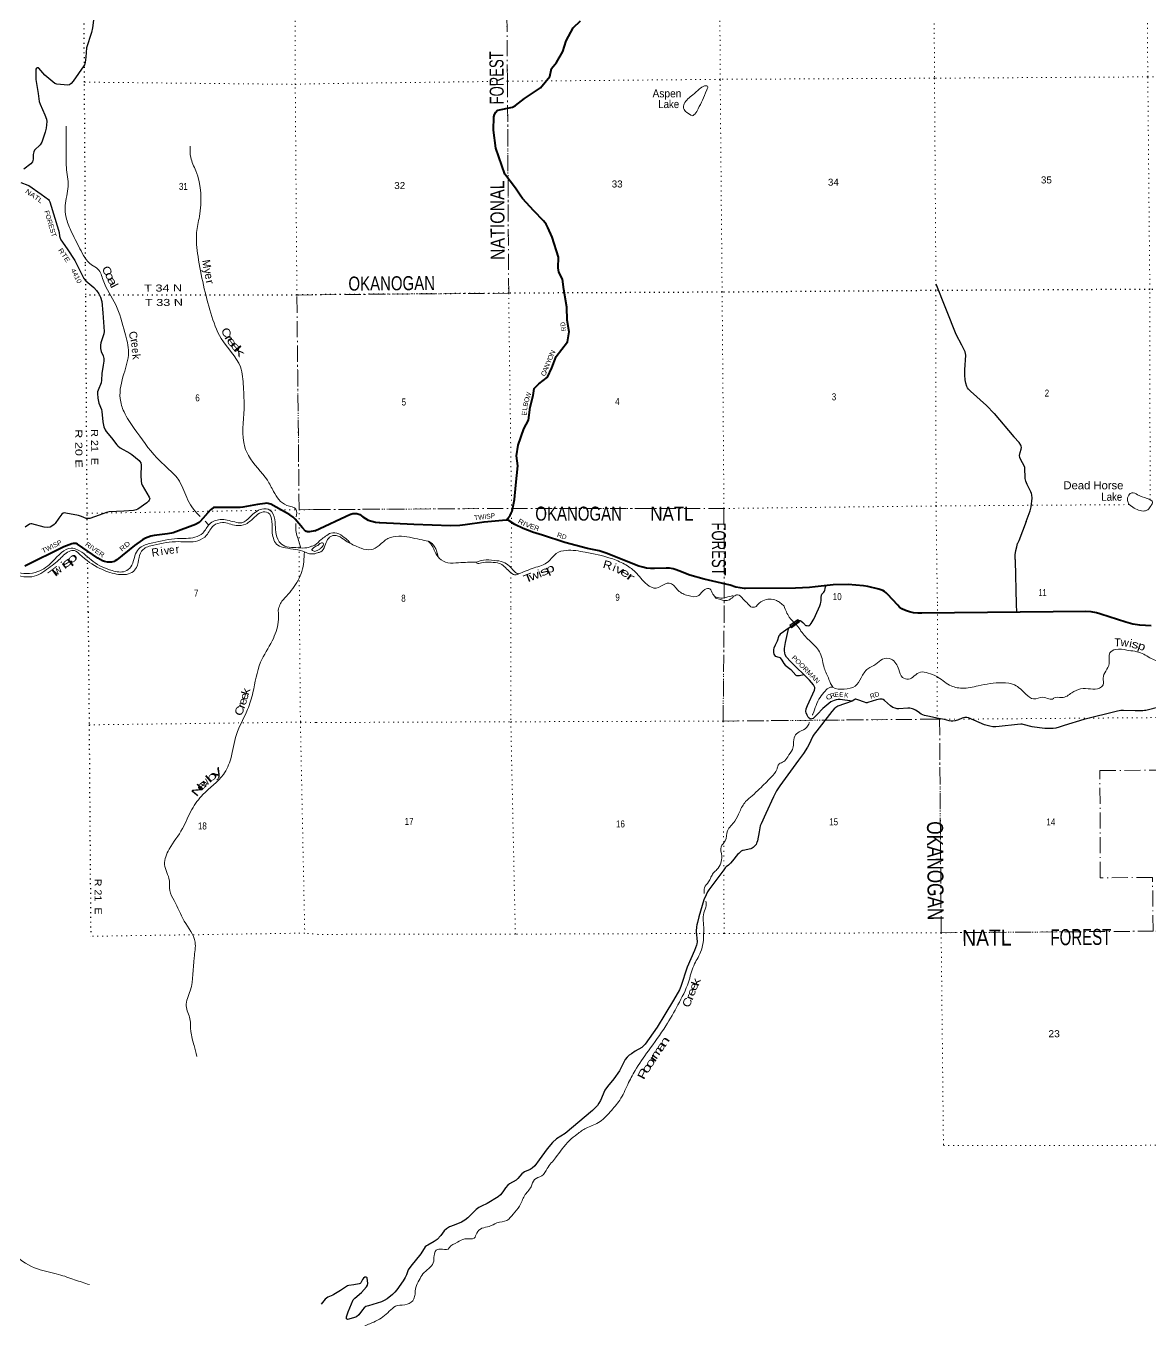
# Model space of a CAD drawing. Header units: feet. Extents: x 0 to 246606, y 183576 to 368785.
# Drawn here: x 176587 to 204671, y 304461 to 336807 of the extents above; entities that cross this region are included whole.
import ezdxf
from ezdxf.enums import TextEntityAlignment as Align

# ---------------------------------------------------------------- set-up
doc = ezdxf.new("R2010")
doc.units = ezdxf.units.FT
doc.header["$LTSCALE"] = 80
doc.linetypes.add('DOT_DASHED', pattern=[7.7, 5, -1.2, 0.3, -1.2])
doc.linetypes.add('DOTTED', pattern=[1.5, 0.3, -1.2])
for name, color, linetype, lineweight in [('26', 7, 'Continuous', 40), ('29', 7, 'Continuous', 25), ('30', 7, 'Continuous', 25), ('31', 7, 'Continuous', 13), ('39', 7, 'Continuous', 13), ('41', 7, 'Continuous', 13), ('44', 7, 'DOT_DASHED', 13), ('6', 7, 'DOTTED', 25), ('7', 7, 'DOTTED', 13)]:
    doc.layers.add(name, color=color, linetype=linetype, lineweight=lineweight)
doc.layers.add('27', color=7, linetype='Continuous')

msp = doc.modelspace()

# ---------------------------------------------------------------- linework, layer by layer
at = {"layer": '26'}
for points in [[(188609.33, 324465.79), (188628.44, 324494.71), (188684.72, 324579.89), (188732.19, 324680.07), (188795.14, 324969.3), (188825.11, 325327.42), (188877.83, 325809.09), (188846.46, 326061.36), (188881.58, 326328.58), (189022.14, 326732.5), (189140.69, 326952.24), (189185.18, 327280.21), (189262.51, 327566.13), (189284.58, 327744.27), (189400.33, 327862.91), (189620.56, 328029.31), (189722.78, 328262.99), (189836.5, 328547.34), (190119.02, 328908.53), (190158.41, 329157.62), (190112.38, 329452.14), (190098.25, 329781.42), (190022.24, 330215.04), (189990.77, 330475.39), (189903.74, 330652.18), (189884.56, 330760.39), (189893.09, 331027.99), (189737.52, 331523.29), (189624.06, 331770.68), (189584.53, 331849.78), (189518.33, 331932.93), (189276.8, 332186.67), (188990.2, 332490.39), (188934.18, 332572.45), (188821.28, 332755.12), (188554.36, 333101.52), (188326.23, 333747.53), (188268.14, 334201.58), (188278.26, 334531.15), (188291, 334589.43), (188326.93, 334654.15), (188355.68, 334690.1), (188377.18, 334704.15), (188744.06, 334775.33), (188819.19, 334819.53), (189044.49, 334993.24), (189439.29, 335260.81), (189674.33, 335538.56), (189718.28, 335745.26), (189837.77, 335888.2), (189996.04, 336165.01), (190081.62, 336436.89), (190257.48, 336762.42), (190445.32, 336934.49)], [(183802.27, 324187.77), (183671.91, 324165), (183622.05, 324162.79), (183602.69, 324167.52), (183590.61, 324169.25), (183574.21, 324179.53), (183494.53, 324265.32), (183316.55, 324475.01), (183260.82, 324525.16), (183184.16, 324584.36), (182705.05, 324850.8), (182667.73, 324863.79), (182636.65, 324870.71), (182596.94, 324875.89), (182553.55, 324873.11), (182368.42, 324842.51), (182005.58, 324775.69), (181939.82, 324770.48), (181327.01, 324773.96), (181298.6, 324772.47), (181276.94, 324767.05), (181261.4, 324758.41), (181202.59, 324708.68), (180937.98, 324416.68), (180918.66, 324399.06), (180896.22, 324385.23), (180821.88, 324346.58), (180269.94, 324137.75), (180223.69, 324126.09), (180125.1, 324109.68), (179788.89, 324067.07), (179709.15, 324051.8), (179638.36, 324031.07), (179572.75, 324003.43), (179503.82, 323964.56), (179303.89, 323824.77), (178857.06, 323459.21), (178818.67, 323435.12), (178789.72, 323422.92), (178760.37, 323412.56), (178724.11, 323405.65), (178686, 323401.14), (178658.5, 323400.46), (178627.42, 323402.19), (178550.68, 323419.62), (178499.65, 323438.47), (178386.38, 323500.3), (177877.99, 323853.17), (177840.94, 323868.68), (177804.68, 323873.86), (177766.69, 323873.86), (177730.64, 323865.44), (177538.02, 323788.31), (176557.19, 323305.45)], [(183802.27, 324187.77), (184699.96, 324601.31), (184702, 324602.25), (184725.99, 324611.65), (184750.83, 324618.49), (184776.26, 324622.7), (184801.98, 324624.23), (184827.72, 324623.06), (184853.2, 324619.21), (184878.14, 324612.71), (184902.26, 324603.65), (184925.3, 324592.11), (185003.66, 324538.99), (185137.74, 324453.46), (185227.74, 324424.79), (185320.24, 324405.69), (185414.24, 324396.37), (185427.49, 324395.85), (186280.94, 324352.47), (187197.96, 324322.76), (187429.81, 324331.99), (187558.29, 324347.66), (188038.44, 324412.04), (188586.92, 324463.68), (188609.33, 324465.79)], [(198370.08, 322329.61), (198114.24, 322607.56), (198076.04, 322641.2), (198034.54, 322670.67), (197990.18, 322695.64), (197943.46, 322715.83), (197894.88, 322731.03), (197617.48, 322796.32), (197508.75, 322812.57), (197130.05, 322843.27), (196750.22, 322834.22), (196307.62, 322784.27), (196158.69, 322766.92), (195811.96, 322752.69), (194563.41, 322747.64), (194530.17, 322748.81), (194426.23, 322759.68), (194324.01, 322781.36), (194179.91, 322831.99), (193526.99, 322982.29), (193174.34, 323081.15), (192898.91, 323187.3), (192835.44, 323212.01), (192752.45, 323235.66), (192667.44, 323250.51), (192581.34, 323256.39), (192289.98, 323247.63), (192285.69, 323247.38), (192188.02, 323247.13), (192090.86, 323257.08), (191995.27, 323277.14), (191902.3, 323307.08), (191080.07, 323626), (191028.96, 323647.09), (190907.33, 323686.89), (190782.21, 323713.77), (190612.49, 323744.44), (190048.91, 323895.21), (189493, 324080.43), (189240.83, 324154.03), (189223.1, 324159.67), (189008.91, 324241.46), (188804.43, 324345.18), (188636.92, 324453.54), (188609.33, 324465.79)], [(204698.23, 321813.85), (204556.17, 321820.52), (204417.62, 321829.21), (204239.26, 321857.13), (204064.8, 321903.54), (203441.39, 322105.68), (203415.09, 322114.12), (203332.42, 322135.86), (203199.4, 322158.91), (203064.7, 322167.94), (198972.41, 322130.58), (198868, 322130.03), (198764.11, 322140.4), (198661.87, 322161.57), (198562.4, 322193.32), (198466.8, 322235.28), (198412.34, 322281.07), (198370.08, 322329.61)]]:
    msp.add_lwpolyline(points, dxfattribs=at)
at = {"layer": '29'}
for p, q in [((200773.4, 327117.54), (201270.72, 326536.28)), ((201324.53, 322356.11), (201330.54, 322153.38))]:
    msp.add_line(p, q, dxfattribs=at)
for points in [[(178288.34, 337084.79), (178253.32, 336757.32), (178229.5, 336644.95), (178098.11, 336254.86), (178087.82, 336023.01), (178065.42, 335891.97), (178052.61, 335836.42), (178037.32, 335806.94), (177763.98, 335428)], [(177763.98, 335428), (177719.51, 335366.36), (177676.81, 335332.17), (177633.98, 335321.76), (177360.79, 335349.27), (177310.86, 335365.28), (177058.65, 335576.68), (176911, 335748.69), (176899.58, 335759.5), (176869.69, 335759.5), (176848.33, 335746.68), (176832.98, 335725.84), (176838.93, 335467.94), (176889.69, 335117.74), (176920.93, 334919.8), (176943.84, 334848.17), (177058.08, 334587.19), (177104.56, 334479.65), (177107.5, 334414.32), (177096.02, 334253.17), (177065.38, 334149.95), (176984.99, 333902.76), (176941.46, 333832.47), (176804.12, 333700.28), (176784.28, 333661.32), (176770.86, 333591.16), (176767.7, 333478.28), (176754.39, 333409.19), (176706.46, 333356.83), (176535.05, 333222.32)], [(176463.99, 332894.26), (176634.27, 332826.19), (176662.56, 332814.14), (176966.74, 332605.42), (177151.53, 332469.07), (177170.75, 332444.5), (177188.74, 332411.89), (177401.36, 331700.97), (177415.09, 331640.02), (177429.12, 331551.4), (177442.2, 331501.21), (177463.29, 331459.53), (177618.65, 331232.71), (177813.32, 330940.2)], [(177813.32, 330940.2), (178037.67, 330496.98), (178083.78, 330434.73), (178285.55, 330265.21), (178347.28, 330197.85), (178404.93, 330114.52), (178447.63, 330024.78), (178482.62, 329920.31), (178510.82, 329636.41), (178539.45, 329169.06), (178534.84, 329108.63), (178456.18, 328887.03), (178450.73, 328829.79), (178454.04, 328741.73), (178467.95, 328672.76), (178513.83, 328562.26), (178531.45, 328493.96), (178530.91, 328429.78), (178514.64, 328330.57), (178486.14, 328120.74), (178477.52, 327953.31), (178465.88, 327882.76), (178392.11, 327701.19), (178379.3, 327659.53), (178377.65, 327617.99), (178383.57, 327504.62), (178409.53, 327378.46), (178472.89, 327217.8), (178483.93, 327169.17), (178507.3, 326907.75), (178522.36, 326829.45), (178537.31, 326782.44), (178565.07, 326709.79), (178591.32, 326666.66), (178722.83, 326508.61), (178859.74, 326335.89), (178887.5, 326310.25), (178945.21, 326264.71), (179182.82, 326127.74), (179231.27, 326094.45), (179412.76, 325944.89), (179436.25, 325921.38), (179457.32, 325884.29), (179468.28, 325829.51), (179457.67, 325571.93), (179464.01, 325426.76), (179474.69, 325366.93), (179491.59, 325326.37), (179670.24, 325031.7), (179679.67, 324989.82), (179677.54, 324970.59), (179669, 324951.36), (179649.78, 324927.86), (179607.17, 324888.06), (179380.74, 324731.29), (179340.17, 324712.06), (179308.14, 324700.31), (179277.82, 324693.72), (179033.33, 324679.49), (178667.57, 324665.06), (178600.49, 324649.49), (178418.57, 324579.38), (178182.87, 324496.26), (178131.63, 324491.99), (178096.39, 324497.96), (177975.75, 324545.41), (177903.39, 324568.81), (177585.01, 324631.94), (177554.04, 324634.27), (177518.81, 324629.81), (177486.78, 324604.17), (177406.69, 324499.97), (177318.1, 324371.27), (177294.61, 324345.63), (177237.75, 324303.01), (177189.99, 324279.4), (177136.6, 324270.85), (177039.46, 324277.09), (176737.32, 324359.52), (176707.42, 324361.66), (176678.01, 324352.51), (176566.26, 324283.01)], [(200773.4, 327117.54), (200579.7, 327321.06), (200180.08, 327677.43), (200132.31, 327727.42), (200110.59, 327760.02), (200091.04, 327796.96), (200067.14, 327877.34), (200053.03, 327964.28), (200046.52, 328079.45), (200041.08, 328207.64), (200067.14, 328581.39), (200061.72, 328616.18), (200047.6, 328663.97), (199971.58, 328824.76), (199823.89, 329094.21), (199328.71, 330354.54)], [(201578.77, 324418.01), (201677.6, 324683.06), (201700.41, 324789.54), (201721.04, 325000.32), (201716.69, 325085.06), (201706.92, 325122.01), (201690.63, 325165.47), (201599.41, 325343.65), (201562.49, 325426.22), (201547.29, 325495.76), (201538.6, 325769.56), (201528.83, 325808.68), (201486.48, 325886.9), (201431.1, 325982.52), (201416.98, 326017.28), (201411.55, 326073.78), (201421.32, 326143.31), (201450.64, 326232.41), (201456.07, 326269.35), (201452.81, 326301.95), (201441.96, 326332.37), (201403.94, 326395.38), (201270.72, 326536.28)], [(201578.77, 324418.01), (201390.07, 323940.71), (201360.23, 323868.07)], [(201298.84, 323469.82), (201302.96, 323590.06), (201318.17, 323692.19), (201337.71, 323787.8), (201360.23, 323868.07)], [(201298.84, 323469.82), (201301.29, 323434.34), (201324.53, 322356.11)], [(196417.33, 322311.89), (196439.09, 322364.49), (196447.18, 322394.91), (196453.18, 322444.39), (196455.53, 322517.25), (196464.92, 322580.7), (196473.24, 322603.52), (196493.11, 322627.7), (196516.6, 322653.55), (196537.31, 322680.66), (196544.78, 322695.85), (196554.18, 322747.56), (196561.22, 322785.16), (196568.35, 322813.7)], [(197225.88, 319930.12), (196924.7, 319969.96), (196877.88, 319970.89), (196829.21, 319966.29), (196775.05, 319950.68), (196733.73, 319933.22), (196696.09, 319912.09), (196641.92, 319874.42), (196491.34, 319745.79), (196351.79, 319598.8), (196274.66, 319517.95), (196249.88, 319496.82), (196219.57, 319484.87), (196194.79, 319480.29), (196179.18, 319484.87), (196150.72, 319504.17), (196131.43, 319532.65), (196101.14, 319579.51), (196080.02, 319635.55), (196071.76, 319675.06), (196080.02, 319734.77), (196113.07, 319819.29), (196285.68, 320208.84), (196293.95, 320242.84), (196293.03, 320274.99), (196279.26, 320305.31), (196259.97, 320337.46), (196164.49, 320455.06), (195690.73, 320925.45), (195591.57, 321032.02), (195555.78, 321091.77), (195543.83, 321138.6), (195535.58, 321185.49), (195536.48, 321245.17), (195565.86, 321395.84), (195628.3, 321697.19), (195638.88, 321728.01), (195648.06, 321743.63), (195658.16, 321762), (195672.37, 321778.04), (195704.06, 321806.1), (195734.8, 321829.49), (195896.39, 321943.41), (195907.89, 321947.59), (195921.66, 321947.59), (195932.68, 321946.67), (195947.81, 321939.74), (195995.55, 321895.64), (196043.29, 321844.19), (196057.55, 321831.83), (196070.4, 321825.4), (196102.05, 321818.46), (196142.01, 321815.29), (196154.87, 321818.05), (196164.49, 321822.14), (196173.23, 321828.15), (196179.66, 321834.58), (196204.88, 321873.59), (196256.3, 321950.76), (196271.93, 321978.36), (196388.51, 322241.08), (196416.27, 322309.53)], [(195658.16, 321762), (195430.73, 321601.11), (195408.69, 321580.9), (195392.99, 321560.79), (195351.19, 321431.14), (195300.72, 321331.58), (195272.8, 321255.64), (195263.62, 321218.89), (195259.44, 321175.75), (195261.78, 321145.39), (195270.96, 321101.28), (195283.82, 321077.4), (195306.16, 321057.64), (195399.44, 321032.98), (195421.55, 321022.27), (195432.57, 321013.08), (195473.6, 320955.62), (195520.71, 320869.75), (195554.76, 320830.02), (195692.1, 320719.44), (195819.97, 320578.49), (195836.57, 320572.05), (195865.95, 320568.38), (195912.85, 320573.97), (196021.56, 320596.97)], [(197226.84, 319930.48), (196870.66, 319801.86), (196842.2, 319788.08), (196823.84, 319775.22), (196775.17, 319735.71), (196716.41, 319669.56), (196341.81, 319191.81), (196277.55, 319101.78), (196246.33, 319052.17), (196145.34, 318835.34), (196114.11, 318780.22), (196011.28, 318625.87), (195886.41, 318456.82), (195423.67, 317817.37), (195341.06, 317685.08), (195262.08, 317538.07), (195071.1, 317126.48), (194951.78, 316867.4), (194931.55, 316810.43), (194902.17, 316663.43), (194865.44, 316442.93), (194849.87, 316397.92), (194840.69, 316379.54), (194826, 316351.98), (194806.68, 316325.33), (194754.39, 316271.13), (194728.68, 316252.75), (194696.5, 316237.13), (194508.33, 316201.3), (194488.13, 316195.79), (194456.94, 316177.56)], [(203012.14, 319470.92), (202525.45, 319319.52), (202397.82, 319276.34), (202319.79, 319257.04), (202251.84, 319247.86), (202178.39, 319244.18), (202037.91, 319246.94), (201905.69, 319261.64), (201722.06, 319291.04), (201501.71, 319349.84), (201472.35, 319355.35), (201441.13, 319357.18), (201354.81, 319349.84), (200899.41, 319298.39), (200813.12, 319289.2), (200745.16, 319291.04), (200668.06, 319302.06), (200532.15, 319342.49), (200135.52, 319511.53), (200088.71, 319519.8), (200040.03, 319518.88), (200007.01, 319513.37), (199975.79, 319502.35), (199885.78, 319467.43), (199803.18, 319439.87), (199746.22, 319430.68), (199698.51, 319430.69), (199650.74, 319438.03), (199533.22, 319474.78), (199386.31, 319496.83), (199115.5, 319554.71), (199034.7, 319573.09), (198990.63, 319585.95), (198952.95, 319607.08), (198879.5, 319665.88), (198808.84, 319709.06), (198761.09, 319729.28), (198732.6, 319739.38), (198669.28, 319751.32), (198615.07, 319754.08), (198394.72, 319739.38), (198348.86, 319741.22), (198299.23, 319754.08), (198242.35, 319774.3), (198181.71, 319812.88), (198034.81, 319945.18), (197999.05, 319969.99), (197978.85, 319979.17), (197954.01, 319981.93), (197918.25, 319981.01), (197836.49, 319959.88), (197623.48, 319893.73), (197599.67, 319891.89), (197579.47, 319891.89), (197535.34, 319901.08), (197366.4, 319967.23), (197320.55, 319978.26), (197305.86, 319978.26), (197292.95, 319974.58), (197226.84, 319930.48)], [(204925.42, 319788.08), (204560.94, 319698.96), (204531.56, 319693.45), (204492.06, 319692.53), (204293.74, 319692.53), (204007.28, 319699.88), (203939.37, 319694.37), (203853.04, 319677.83), (203012.14, 319470.92)], [(194456.94, 316177.56), (194395.41, 316126.89), (194366.94, 316094.74), (194242.07, 315940.39), (194189.29, 315880.21), (194165.87, 315856.78), (194139.24, 315833.81), (194082.78, 315792.01), (194069.93, 315780.99), (194058.44, 315767.66), (194018.05, 315716.21), (193645.74, 315212.29), (193617.74, 315168.64), (193577.34, 315087.79), (193525.92, 314966.52), (193401.05, 314540.22), (193360.66, 314400.57), (193348.47, 314339.75), (193338.62, 314294), (193333.78, 314185.39)], [(193333.78, 314185.39), (193353.98, 313918.95), (193351.17, 313868.44), (193342.96, 313830.74), (193287.95, 313700.16), (193102.65, 313280.02), (192950.46, 312795.75), (192916.12, 312718.82), (192763.92, 312460.42), (192547.17, 312100.21), (192357.9, 311778.73), (192054.32, 311355.1), (192017.59, 311314.68), (191972.51, 311276.72), (191805.01, 311179.26), (191712.76, 311119.89), (191657.67, 311079.47), (191606.25, 311035.37), (191554.85, 310977.68), (191419.34, 310691.34), (191278.16, 310487.53), (191115.94, 310298.51), (191049.73, 310207.72), (190937.82, 309952), (190902.92, 309883.22), (190862.52, 309828.09), (190812.94, 309771.13), (190743.19, 309696.93), (190054.56, 309127.46), (189845.51, 308989.02), (189744.18, 308900.12), (189606.4, 308739.26), (189406.04, 308467.98), (189301.62, 308317.61), (189234.77, 308255.6), (189180.42, 308222.06), (189044.53, 308163.26), (188973.29, 308116.3), (188879.26, 307997.87), (188835.14, 307962.9), (188667.59, 307867.46), (188622.17, 307832.49), (188568.81, 307763.07), (188504.64, 307670.79), (188443.04, 307595.78), (188381.6, 307544), (188110.53, 307376.72), (187966.59, 307312.47), (187898.7, 307276.52), (187838.04, 307227.94), (187779.88, 307165.76), (187623.19, 307016.62), (187554, 306960.55), (187468.94, 306910.04), (187288.25, 306833.26), (187171.45, 306788.76), (187092.4, 306741.38), (187035.56, 306693.21), (186952.47, 306575.87), (186862.94, 306476.38), (186788.1, 306422.04), (186624.22, 306336.72), (186591.16, 306314.67), (186562.8, 306289.38), (186451.26, 306116.27), (186200.02, 305809.34), (186140.46, 305718.24), (186093.51, 305592.51), (186065.58, 305527.61), (186014.55, 305440), (185856.62, 305219.49), (185807.04, 305158.85), (185743.28, 305099.17), (185614.23, 304995.31), (185537.1, 304951.2), (185470.47, 304921.39), (185142.28, 304817.37)], [(185142.28, 304817.37), (185081.59, 304798.13), (185041.28, 304767.45), (184998.42, 304720.19), (184902.14, 304591.66), (184842.96, 304543.26), (184770.53, 304514.95), (184619.97, 304478.21), (184596.89, 304491.81), (184596.55, 304540.29), (184634.4, 304665.84), (184765.83, 304965.9), (184801.01, 305011.12), (184969.61, 305154.94), (185091.99, 305289.94), (185122.08, 305337.09), (185129.43, 305377.52), (185109.73, 305513.89), (185102.81, 305529.12), (185089.03, 305535.55), (185056.87, 305535.18), (185022.01, 305508.9), (184995.56, 305473.72), (184953.14, 305395.89), (184937.54, 305376.6), (184912.98, 305365.57), (184776.3, 305341.16), (184655.65, 305322.39), (184623.52, 305314.12), (184595.54, 305301.91), (184442.19, 305202.67), (184281.96, 305099.13), (184250.93, 305082.66), (184131.38, 305032.97), (184094.97, 305013.6), (184063.44, 304987.03), (183961.79, 304860.11)]]:
    msp.add_lwpolyline(points, dxfattribs=at)
at = {"layer": '31'}
for p, q in [((195666.97, 321827.82), (195869.61, 321974.23)), ((195869.61, 321974.23), (195913.53, 321913.44))]:
    msp.add_line(p, q, dxfattribs=at)
msp.add_lwpolyline([(195913.53, 321913.44), (195710.89, 321767.03), (195666.97, 321827.82)], dxfattribs=at)
msp.add_lwpolyline([(195867.81, 321963.06), (195678.13, 321826.01), (195712.68, 321778.2), (195902.35, 321915.23)], close=True, dxfattribs=at)
at = {"layer": '39'}
msp.add_line((181062.94, 324425.17), (181151.73, 324337.85), dxfattribs=at)
msp.add_lwpolyline([(194826.25, 322298.39), (194809.45, 322287.3), (194787.76, 322275.64), (194748.39, 322275.64), (194718.67, 322277.65), (194699.39, 322286.09), (194692.16, 322290.51), (194685.99, 322297.21)], dxfattribs=at)
for points in [[(193236.56, 334555.31), (193089.91, 334650.53), (193016, 334746.65), (193030.8, 334857.99), (193244.28, 335080.9), (193412.19, 335230.5), (193540.57, 335306.85), (193613.36, 335303.69), (193598.38, 335206.5), (193488.35, 334950.49), (193381.84, 334736.97), (193296.6, 334602.53), (193236.56, 334555.31)], [(177593.31, 334300.53), (177593.52, 333708.5), (177598.6, 333270.13), (177642.77, 332796.22), (177565.96, 332315.71), (177592.4, 332015.19), (177710.15, 331692.38), (177937.63, 331238.53), (178224.6, 330836.45), (178386.28, 330730.77), (178517.24, 330452.69), (178830.9, 329834.98), (179061.27, 329144.78), (179150.48, 328641.52), (179034.27, 328113.69), (178942.19, 327493.43), (179037.95, 327160.04), (179294.9, 326745.2), (179861.35, 326009.6), (180133.32, 325746.64), (180389.26, 325477.27), (180604.75, 325017.1), (180904.54, 324580.95), (180943.41, 324542.72)], [(180688.51, 333802.5), (180704.48, 333519.95), (180830.51, 333187.21), (180920.97, 332041.42), (180852.52, 331643.92), (180887.24, 331042.52), (181209.46, 329624.82), (181464.77, 328997.79), (181946, 328282.61), (182020.83, 327791.16), (182036.42, 327235.83), (182058.35, 326278.52), (182149.57, 326066.27), (182618.62, 325451.86), (182773.83, 325172.27), (183106.12, 324823.7), (183334.28, 324725.49), (183340.43, 324534.28)], [(204142.53, 324854.92), (204105.67, 324942), (204142.36, 325081.91), (204214.42, 325137.36), (204358.48, 325088.59), (204598.04, 324996.52), (204732.56, 324901.15), (204695.19, 324817.83), (204611.59, 324713.73), (204496.81, 324682.01), (204344.79, 324720.57), (204204.38, 324801.73), (204142.53, 324854.92)], [(171391.08, 322106.45), (171527.93, 322298.6), (171936.28, 322563.89), (172140.06, 322764.22), (172406.61, 323149.75), (172574.77, 323217.98), (173194.04, 323146.26), (173423.25, 322997.56), (173635.97, 322961.67), (174014.09, 323127.31), (174290.02, 323450.4), (174462.93, 323484.38), (175020.95, 323542.7), (175268.61, 323671.22), (175402.39, 323645.77), (175589.26, 323494.15), (175922.39, 323396.15), (176117, 323260.86), (176600.43, 323119.58), (176888.07, 323170.14), (177254.34, 323420.39), (177719.83, 323753.58), (177874.07, 323714.42), (178267.79, 323421.71), (178744.95, 323193.41), (179064.25, 323177.96), (179209.3, 323290.15), (179349.09, 323654.81), (179467.48, 323786.64), (179754.12, 323885.68), (180377.72, 323993.89), (180807.08, 324025.23), (181006.74, 324132.52), (181173.69, 324356.31), (181435.86, 324466.95), (181802.5, 324408.06), (181978.53, 324389.57), (182189.49, 324535.49), (182480.17, 324731.6), (182680.58, 324705.55), (182802.58, 324469.7), (182877.32, 323982.3), (182968.76, 323856.94), (183388.58, 323764.83), (183606.6, 323765.42), (183718.94, 323800.13), (183808.91, 323826.85)], [(171461.01, 322106.66), (171511.83, 322199.25), (171956.55, 322463.29), (172176.97, 322639.72), (172349.89, 322867.68), (172524.74, 323099.72), (172766.61, 323119), (173157.55, 323056.58), (173402.43, 322930.44), (173581.49, 322863.52), (173960.53, 322984.73), (174138.58, 323160.26), (174375.44, 323419.89), (174543.06, 323417.38), (175074.46, 323493.33), (175290.35, 323596.92), (175383.64, 323576.67), (175533.72, 323446.5), (175910.16, 323304.97), (176055.53, 323207.02), (176610.22, 323036.94), (176855.87, 323068.43), (177057.29, 323187.88), (177413, 323460.13), (177664.96, 323673.61), (177799.79, 323694.66), (177937.09, 323596.54), (178430.86, 323249.38), (178853.75, 323106.81), (179236.45, 323149.28), (179350.93, 323274.97), (179412.53, 323516.73), (179513.35, 323716.9), (179779.51, 323829.64), (180399.49, 323917.57), (180883.6, 323937.95), (181098.72, 324077.9), (181279.42, 324320.17), (181495.93, 324393.47), (181838.57, 324323.96), (182082.16, 324357.42), (182296.61, 324529.68), (182471.8, 324648.58), (182637.53, 324639.97), (182733, 324417.71), (182742.96, 324133.02), (182878.49, 323828.76), (183069.65, 323762.1), (183562.46, 323655.37), (183674.33, 323615.31), (183808.85, 323615.24)], [(183334.11, 324366.62), (183333.17, 324196.06), (183424.99, 323858.55), (183449.6, 323760.56)], [(183807.03, 323825.14), (183963.95, 323968.46), (184070.03, 324050.6), (184202.41, 324131.04), (184400.7, 324109.21), (184577.92, 323992.12), (184657.6, 323920.33), (184690.47, 323876.27), (184649.87, 323891.94), (184521.5, 323979.31), (184336.54, 324068), (184187.36, 324039.9), (184123.57, 323968.38), (184052.74, 323811.89), (183953.56, 323661.11), (183868.95, 323639.87), (183808.34, 323615.03)], [(183807.05, 323791.36), (183746.43, 323740.1), (183730.71, 323719.56), (183737.1, 323703.53), (183763.18, 323686.28), (183807.68, 323671.5)], [(183806.37, 323791), (183896.83, 323838.28), (183975.01, 323889.77), (184013.52, 323880.13), (184010.17, 323823.5), (183940.45, 323741.8), (183878.31, 323700.62), (183840.12, 323683.98), (183807.68, 323671.5)], [(184691.5, 323875.37), (184962.77, 323750.24), (185209.7, 323716.87), (185410.49, 323820.38), (185630.61, 323996.89), (185902.71, 324052.76), (186431.09, 323970.28), (186639.71, 323930.39)], [(186639.71, 323930.39), (186735.43, 323868.9), (186801.16, 323780.77), (186842.65, 323692.35), (186889.71, 323530)], [(186639.71, 323930.39), (186750.58, 323786.22), (186802.49, 323671.65), (186917.78, 323497.21), (187129.22, 323390.65), (187395.96, 323389.87), (187844.32, 323407.47)], [(183545.01, 323659.73), (183481.61, 323174.76), (183387.35, 322950.49), (183094.78, 322554.3), (182933.67, 322340.74), (182892, 322199.99)], [(187844.32, 323407.47), (188019.49, 323458.11), (188290.39, 323447.27), (188511.12, 323407.52), (188665.95, 323304.32), (188768.27, 323198.44), (188845.86, 323132.69), (188890.63, 323106.96), (188834.33, 323084.04), (188765.44, 323099.37), (188624.66, 323210.84), (188506.1, 323322.57), (188369.94, 323385.59), (188157.59, 323401.19), (187967.83, 323386.74), (187854.72, 323383.34), (187844.32, 323407.47)], [(188892.42, 323109.29), (189282.76, 323261.32), (189632.49, 323413.13), (189836.05, 323621.78), (190081.61, 323699.56), (190557.03, 323652.81), (191207.52, 323499.06), (191538.64, 323355.56), (191809.76, 323160.8), (192104.58, 322845.05), (192327.98, 322752.79), (192579.13, 322869.04), (192682.12, 322874.34), (192884.35, 322694.9), (193128.37, 322568.53), (193397.12, 322567.77), (193548.79, 322723.23), (193671.86, 322738.88), (193750.31, 322602.4), (193808.67, 322535.93)], [(193808.67, 322535.93), (193987.89, 322506.26), (194173.27, 322548.95), (194262.11, 322554.08), (194192.24, 322484.5), (194077.55, 322444.7), (193881.06, 322484.75), (193807.71, 322534.38), (193808.67, 322535.93)], [(194270.01, 322550.52), (194364.7, 322591.71), (194505.46, 322482.26), (194622.08, 322364.44), (194686.04, 322297.16)], [(180853.38, 311053.56), (180789.89, 311323.67), (180707.33, 311678.44), (180685.93, 311987.38), (180593.56, 312311.74), (180692.81, 312694.68), (180789.56, 313516.09), (180813.85, 313908.36), (180543.36, 314434.93), (180291.23, 314947.56), (180181.44, 315194.95), (180170.79, 315443.38), (180051.27, 315850.3), (180166.74, 316229.38), (180499.3, 316748.14), (180733.14, 317225.45), (181010.57, 317596.12), (181521.35, 318098.56), (181703.45, 318492.48), (181844.93, 319096.12), (182123.81, 319719.39), (182257.01, 320145.13), (182449.54, 320900.86), (182741.41, 321441.42), (182888.35, 321907.71), (182892, 322199.99)], [(194826.25, 322298.39), (194994.95, 322441.75), (195162.21, 322478.16), (195336.4, 322443.9), (195432.03, 322390.5), (195526.1, 322304.54)], [(195526.1, 322304.54), (195656.02, 322032.43), (195826.87, 321845.3)], [(195823.84, 321848.26), (195872.43, 321794.74), (195974.94, 321646.55), (196217.77, 321391.01), (196428.42, 321129.03), (196531.55, 320758.74), (196647.78, 320473.41), (196748.78, 320282.8), (197031.52, 320229.66), (197300.61, 320307.6), (197451.32, 320513.34), (197619.92, 320739.49), (197822.1, 320852.98), (197989.83, 320982.2), (198199.44, 320978.66), (198391.9, 320722.51), (198486.95, 320523.75), (198634.58, 320479.08), (198778.71, 320559.56), (198934.73, 320656.34), (199128.47, 320632.41), (199339.01, 320550.13), (199661.99, 320331.9), (199973.25, 320252.85), (200375.56, 320312.2), (200983.19, 320390.16), (201282.05, 320337.21), (201568.91, 320106.43), (201759.76, 319985.55), (201995.04, 320026.74), (202257.32, 319999.6), (202259.31, 320001.64), (202464.65, 320018.24), (202715.11, 320138.36), (202935.59, 320237.93), (203185.47, 320236.89), (203406.88, 320257.72), (203496.61, 320337.54), (203498.63, 320507.18), (203561.02, 320683.6), (203649.46, 320872.44), (203664.48, 321135.12), (203812.55, 321223.72), (204092.84, 321206.89), (204474.69, 321122.63), (204774.84, 320960.66), (205119.54, 320950.66), (205464.91, 321053.75), (205873.26, 321113.17), (206228.39, 321073.01), (206592.92, 320919.89), (206851.6, 320856.36), (207059.87, 320796.27), (207250.31, 320709.71), (207529.52, 320614.12), (207639.57, 320510.44), (207881.26, 320349.79), (208247.31, 320239.09), (208253.37, 320237.14), (208655.58, 320134.96), (208765.49, 320213), (208878.42, 320375.89), (208952.4, 320605.15)], [(196234.38, 319578.36), (196246.96, 319608.43), (196425.4, 320024.5), (196552.48, 320183.52), (196666.29, 320271.71), (196748.97, 320284.32)], [(193531.84, 315125.71), (193539.77, 315269.02), (193636.82, 315411.53), (193699.93, 315527.38), (193759.15, 315631.07), (193850.73, 315725.05), (193969.71, 316057.62), (193954.82, 316293.69), (194055.83, 316442.3), (194115.36, 316689.36), (194293.87, 316929.76), (194419.97, 317171.56), (194566.14, 317419.65), (194729.63, 317567), (194916.99, 317740.88), (195060.4, 317881.92), (195201.73, 318029), (195346.53, 318222.56), (195367.81, 318297.52), (195405.32, 318362.59), (195517.51, 318418.45), (195616.79, 318542.81), (195735.54, 318723.95), (195762.07, 318865.61), (195794.08, 319055.79), (195903.67, 319160.09), (196097.74, 319277.51), (196154.87, 319387.23), (196159.48, 319398.25)], [(183972.83, 303659), (184335.9, 303798.64), (184641.17, 304054.7), (184912.91, 304249.79), (185179.49, 304370.1), (185547.84, 304574.42), (185869.3, 304824.62), (186112.75, 304855.81), (186278.4, 304991.06), (186307.23, 305108.52), (186329.4, 305278.4), (186411.87, 305461.11), (186504.74, 305615.69), (186763.43, 305891.38), (186785.43, 306075.39), (186834.27, 306205.2), (186997.16, 306233.41), (187160.02, 306263.63), (187161.99, 306267.69), (187369.92, 306405.47), (187548.23, 306492.42), (187787.8, 306511.45), (187848.8, 306635.35), (187980.36, 306756.06), (188161.17, 306802.65), (188353.58, 306889.77), (188604.71, 306953.36), (188758.01, 307110.68), (188920.85, 307312.53), (189042.75, 307568.41), (189205.3, 307794.49), (189293.86, 307973.24), (189472.1, 308066.24), (189610.96, 308251.66), (189819.4, 308516.65), (190164.87, 308950.88), (190358.47, 309108.68), (190580.36, 309258.75), (190889.03, 309397.74), (191182.07, 309665.77), (191422.39, 309961.43), (191623.3, 310351.53), (191804.59, 310696.96), (192137.29, 311189.6), (192573.19, 311814.72), (192875.25, 312341.31), (193138.56, 312907.82), (193270.7, 313319.3), (193440.03, 313654.5), (193501.72, 313889.47), (193518.45, 314178.41), (193513.94, 314388.35), (193511.5, 314594.28), (193571.78, 314778.75), (193573.78, 314933.93)], [(172456.43, 307607.75), (172510.2, 307597.61), (172840.38, 307364.65), (173100.72, 307234.02), (173716.51, 307167.73), (174197.33, 307043.45), (174684.53, 306888.93), (175038.76, 306678.45), (175631.38, 306504.83), (175946.51, 306358.6), (176307.56, 306075.46), (176879.58, 305739.96), (177405.06, 305602.01), (177805.04, 305468.8), (178174.54, 305347.39)]]:
    msp.add_spline(points, degree=3, dxfattribs=at)
at = {"layer": '44'}
for points in [[(183667.67, 340739.24), (188571.96, 340759.9), (188616.94, 335422.57), (188647.29, 330125.49), (183755.19, 330087.57)], [(183799.4, 324717.5), (183411.69, 324714.33), (183356.77, 330079.92), (183755.19, 330087.57)], [(183799.4, 324717.5), (188719.03, 324748.07), (194025.19, 324746.16), (194031.46, 322291.43)], [(194031.46, 322291.43), (194004.26, 319432.09), (199353.71, 319480.15), (199412.19, 319476.81), (199451.25, 314142.6), (204746.39, 314181.93), (204731.08, 315526.22), (203426.21, 315515.01), (203416.75, 318197.33), (206174.77, 318213.25), (206232.36, 315541.88), (207452.16, 315534.05), (207466.82, 314184.42), (210118.56, 314183.82), (210125.6, 308831.06), (214585.02, 308891.56)]]:
    msp.add_lwpolyline(points, dxfattribs=at)
at = {"layer": '6'}
for p, q in [((178127.87, 323523.07), (178126.21, 323701.78)), ((178140.6, 322158.64), (178128.46, 323459.88))]:
    msp.add_line(p, q, dxfattribs=at)
for points in [[(178077.94, 330877.48), (178050.91, 335401.38), (178018.36, 340751.28), (177996.25, 346085.24), (177969.63, 351441.33), (177936.2, 356736.66), (177909.09, 362066.81), (177913.7, 367427.27), (177916.92, 368151.64)], [(178123.66, 323974.45), (178117.59, 324624.83), (178082.65, 330089.85), (178077.94, 330877.48)], [(211157.85, 330255.41), (210019.78, 330255.07), (204663.53, 330222.01), (199321.38, 330193.17), (193979.37, 330152.19), (188647.29, 330125.49), (183755.19, 330087.57)], [(183755.19, 330087.57), (183356.77, 330079.92), (178082.72, 330077.44)], [(178140.6, 322158.64), (178165.97, 319338.41), (178206.24, 314054.78)]]:
    msp.add_lwpolyline(points, dxfattribs=at)
at = {"layer": '7'}
for p, q in [((188246.36, 335417.86), (183711.86, 335360.28)), ((178117.59, 324624.83), (182427.37, 324697.69)), ((183419.44, 322201.48), (183414.86, 323686.28)), ((188705.59, 323142.12), (188698.08, 322245.6)), ((194031.45, 322294.26), (194031.08, 322440.22))]:
    msp.add_line(p, q, dxfattribs=at)
for points in [[(183414.62, 323762.76), (183411.69, 324714.33), (183356.77, 330079.92), (183315.26, 335345.45), (183298.81, 340734.49), (183260.63, 346167.44), (183221.83, 351507.75), (183183.78, 356786.45), (183169.91, 362133.72), (183163.94, 367468.02), (183155.16, 368194.18)], [(194031.46, 322291.43), (194025.19, 324746.16), (193979.37, 330152.19), (193930.57, 335471.28), (193909.95, 340798.8), (193917.34, 346148.89), (193886.33, 351500.53), (193863.56, 354326.24)], [(204670.45, 324961.45), (204663.53, 330222.01), (204612.81, 335532.99), (204569.99, 340858.22), (204575.39, 346206.26), (204514.59, 351515.1), (204510.54, 352544.53)], [(199234.19, 347888.15), (199239.69, 346145.16), (199258.14, 340829.74), (199284.84, 335500.28), (199321.38, 330193.17), (199322.48, 324808.82), (199358.08, 322338.46)], [(188563.21, 342163.85), (188571.96, 340759.9), (188616.94, 335422.57), (188647.29, 330125.49), (188719.03, 324748.07), (188706.59, 323261.64)], [(209970.53, 335610.54), (209192.43, 335603.6), (204612.81, 335532.99), (199284.84, 335500.28), (193930.57, 335471.28), (188616.94, 335422.57), (188572.15, 335422)], [(178050.91, 335401.38), (183315.26, 335345.45), (183711.86, 335360.28)], [(183799.4, 324717.5), (188719.03, 324748.07), (194025.19, 324746.16), (199322.48, 324808.82), (204153.44, 324842.24)], [(182686.65, 324702.07), (183411.69, 324714.33), (183799.4, 324717.5)], [(183419.44, 322201.48), (183444.25, 319405.89), (183553.2, 314133.09)], [(188698.08, 322245.6), (188700.79, 319414.87), (188814.09, 314107.81)], [(194031.46, 322291.43), (194004.26, 319432.09), (194028.88, 314125.98)], [(199358.08, 322338.46), (199353.71, 319480.15), (199412.19, 319476.81), (199451.25, 314142.6), (199508.27, 308822.75)], [(199412.19, 319476.81), (204683.13, 319517.87), (210074.96, 319560.37), (214482.02, 319588.94)], [(178165.97, 319338.41), (183444.25, 319405.89), (183841.81, 319396)], [(183841.81, 319396), (188700.79, 319414.87), (194004.26, 319432.09), (199327.12, 319480.11), (199353.71, 319480.15)], [(183885.51, 314102.01), (183553.2, 314133.09), (178206.24, 314054.78)], [(214533.55, 314237.39), (210118.56, 314183.82), (204746.39, 314181.93), (199451.25, 314142.6), (194028.88, 314125.98), (188814.09, 314107.81), (183885.51, 314102.01)], [(199508.27, 308822.75), (204803.8, 308829.78), (210125.6, 308831.06), (214585.02, 308891.56)]]:
    msp.add_lwpolyline(points, dxfattribs=at)

# ---------------------------------------------------------------- texts
at = {"layer": '27'}
for s, rotation, width, p in [('D', 97.012, 0.75, (190059.82, 329356.82)), ('R', 95.514, 0.75, (190079.09, 329240.99)), ('N', 63.838, 1.15, (189791.96, 328609.95)), ('N', 68.031, 1.05, (189662.11, 328294.86)), ('Y', 68.272, 1.15, (189704.84, 328404.71)), ('C', 65.102, 1.1, (189579.24, 328095.92)), ('A', 68.031, 1.2, (189618.43, 328190.61)), ('O', 75.037, 0.9, (189158.06, 327449.42)), ('W', 74.695, 0.8, (189193.36, 327561.66)), ('E', 85.457, 0.8, (189096.8, 327120.61)), ('L', 82.202, 0.95, (189109.67, 327234.45)), ('R', 331.305, 1.2, (188925.78, 324360.56)), ('I', 331.305, 1.25, (189012.38, 324313.84)), ('V', 336.481, 1.25, (189105.26, 324277.18)), ('E', 339.481, 1.1, (189217.84, 324237.37))]:
    msp.add_text(s, height=120, rotation=rotation, dxfattribs=dict(at, width=width)).set_placement(p, align=Align.CENTER)
for s, rotation, p in [('O', 68.132, (189745.4, 328500.26)), ('B', 76.537, (189127.96, 327337.85)), ('R', 340.729, (189327.79, 324199.1))]:
    msp.add_text(s, height=120, rotation=rotation, dxfattribs=at).set_placement(p, align=Align.CENTER)
for s, rotation, p in [('TWISP', 6.637, (187791.83, 324450.97)), ('RD', 341.573, (189843.79, 324038.94))]:
    msp.add_text(s, height=120, rotation=rotation, dxfattribs=at).set_placement(p)
for s, rotation, width, p in [('TWISP', 26.211, 1.05, (177020.99, 323624.61)), ('RIVER', 325.236, 1.1, (178055.9, 323822.94)), ('RD', 39.287, 1.25, (178983.66, 323664.88))]:
    msp.add_text(s, height=120, rotation=rotation, dxfattribs=dict(at, width=width)).set_placement(p)
at = {"layer": '30'}
for s, rotation, width, p in [('NATL', 325.543, 1.2, (176761.58, 332505.72)), ('FOREST', 286.651, 1.05, (177143.29, 331846.84)), ('RTE', 303.644, 1.2, (177494.46, 331041.75)), ('4410', 296.848, 1.1, (177794.65, 330531.09)), ('C', 36.505, 1.4, (196684.59, 319989.71)), ('R', 22.907, 1.1, (196759.94, 320017.82)), ('E', 8.399, 0.85, (196848.23, 320036.62)), ('E', 355.465, 0.8, (196952.45, 320036.83)), ('K', 352.465, 0.8, (197074.92, 320020.7))]:
    msp.add_text(s, height=120, rotation=rotation, dxfattribs=dict(at, width=width)).set_placement(p, align=Align.CENTER)
at = {"layer": '30', "width": 1.1}
msp.add_text('POORMAN', height=120, rotation=314.937, dxfattribs=at).set_placement((195706.55, 321006.18))
at = {"layer": '30'}
msp.add_text('RD', height=120, rotation=17.252, dxfattribs=at).set_placement((197692.7, 319988.52))
at = {"layer": '41'}
for s, width, p in [('Aspen', 0.95, (192240.92, 335020.31)), ('Lake', 0.9, (192384.15, 334753.16)), ('Dead Horse', 1.05, (202505.7, 325225.78)), ('Lake', 0.9, (203452.55, 324939.21))]:
    msp.add_text(s, height=200, dxfattribs=dict(at, width=width)).set_placement(p)
for s, rotation, width, p in [('M', 279.788, 0.95, (181004.22, 330840.32)), ('C', 294.942, 1.2, (178525.53, 330647.12)), ('o', 297.198, 1.4, (178599.18, 330507.91)), ('a', 297.198, 1.5, (178658.8, 330378.82)), ('l', 297.198, 1.15, (178710.63, 330266.89)), ('r', 282.797, 1.15, (181090.52, 330387.38)), ('r', 284.69, 1.2, (179210.41, 328916.72)), ('C', 294.602, 1.2, (181503.72, 329104.89)), ('r', 299.096, 1.6, (181573.52, 328966.89)), ('e', 304.846, 1.65, (181653.62, 328850.92)), ('e', 277.435, 0.9, (179221.64, 328826.01)), ('e', 275.881, 0.85, (179234.28, 328680.49)), ('e', 309.312, 1.8, (181758.57, 328727.53)), ('k', 309.312, 2.05, (181844.36, 328616.1)), ('s', 40.283, 2.15, (177674.44, 323323.6)), ('p', 40.265, 1.95, (177794.55, 323417.48)), ('e', 7.021, 0.9, (180240.32, 323616.15)), ('T', 37.084, 1.9, (177360.57, 323066.12)), ('i', 37.776, 1.6, (177593, 323248.45)), ('T', 21.28, 1.45, (189172.67, 322917.96)), ('w', 21.28, 1.3, (189320.51, 322976.94)), ('i', 23.524, 1.1, (189460.89, 323030.09)), ('s', 26.405, 1.6, (189577.15, 323088.15)), ('p', 26.694, 1.5, (189721.84, 323153.08)), ('R', 344.016, 1.15, (191093.16, 323238.15)), ('i', 337.271, 1.05, (191251.5, 323178.77)), ('v', 332.823, 1.5, (191377.16, 323126.88)), ('e', 328.375, 1.55, (191508.96, 323056.79)), ('r', 323.678, 1.9, (191637.88, 322958.66)), ('T', 357.082, 1.05, (203851.47, 321299.45)), ('w', 351.246, 1.05, (204022.38, 321298.74)), ('s', 344.463, 1.3, (204275.06, 321253.48)), ('p', 341.289, 1.25, (204432.64, 321210.35)), ('k', 73.246, 1.25, (182173.6, 320145.57)), ('e', 72.008, 1.15, (182096.26, 319893.56)), ('e', 73.246, 1.1, (182134.56, 320022.53)), ('C', 65.269, 1.2, (182010.49, 319646)), ('r', 68.754, 1.4, (182060.01, 319782.69)), ('y', 44.721, 2.2, (181408.75, 318083.21)), ('b', 41.176, 1.95, (181283.84, 317968.41)), ('N', 50.631, 1.65, (180949.57, 317647.91)), ('e', 47.884, 1.9, (181050.06, 317762.7)), ('k', 70.48, 1.35, (193418.37, 312880.87)), ('e', 67.226, 1.25, (193358.48, 312759.3)), ('C', 65.31, 1.2, (193197.55, 312358.72)), ('r', 67.223, 1.4, (193261.48, 312496.64)), ('e', 67.223, 1.25, (193303.08, 312621.74)), ('n', 55.707, 1.75, (192613.52, 311365.89)), ('m', 55.517, 1.4, (192423.73, 311092.41)), ('a', 55.517, 1.7, (192527.09, 311241.14)), ('o', 56.006, 1.6, (192173.34, 310703.16)), ('o', 56.006, 1.6, (192259, 310837.03)), ('r', 55.303, 1.8, (192342.9, 310958.55)), ('P', 62.228, 1.55, (192086.7, 310574.65))]:
    msp.add_text(s, height=200, rotation=rotation, dxfattribs=dict(at, width=width)).set_placement(p, align=Align.CENTER)
for s, rotation, p in [('y', 281.471, (181040.03, 330660.11)), ('e', 281.471, (181062.85, 330532.21)), ('C', 286.063, (179173.03, 329050.82)), ('k', 276.269, (179249.55, 328528.61)), ('i', 9.12, (179995.26, 323579.89)), ('r', 7.021, (180382.03, 323630.3)), ('R', 9.12, (179836.91, 323555.45)), ('v', 9.12, (180117.26, 323599.21)), ('w', 37.776, (177433.8, 323126.6)), ('i', 348.868, (204167.09, 321274.49)), ('w', 43.129, (181117.04, 317821.14))]:
    msp.add_text(s, height=200, rotation=rotation, dxfattribs=at).set_placement(p, align=Align.CENTER)
at = {"layer": '44'}
for s, height, rotation, width, p in [('FOREST', 350, 90.483, 0.7, (188525.8, 334845.44)), ('NATIONAL', 350, 90.328, 0.85, (188547.17, 330955.7)), ('OKANOGAN', 350, 0.444, 0.8, (184644.74, 330190.44)), ('OKANOGAN', 350, 359.979, 0.8, (189312.37, 324442.85)), ('NATL', 350, 359.979, 0.9, (192187.01, 324441.82)), ('FOREST', 350, 270.146, 0.7, (193721.21, 324396.1)), ('OKANOGAN', 400, 270.42, 0.8, (199096.83, 316926.97)), ('NATL', 400, 0.426, 0.9, (199978.9, 313813.39)), ('FOREST', 400, 0.426, 0.7, (202183.61, 313828.84))]:
    msp.add_text(s, height=height, rotation=rotation, dxfattribs=dict(at, width=width)).set_placement(p)
at = {"layer": '6'}
for s, rotation, width, p in [('T 34 N', 0.201, 1.35, (179543.15, 330166.75)), ('T 33 N', 0.354, 1.35, (179562, 329805.49)), ('R 20 E', 270.461, 1.35, (177819.12, 326726.44)), ('R 21  E', 270.31, 1.15, (178214.92, 326727.64)), ('R 21  E', 270.437, 1.15, (178301, 315493))]:
    msp.add_text(s, height=175, rotation=rotation, dxfattribs=dict(at, width=width)).set_placement(p)
at = {"layer": '7'}
for s, width, p in [('31', 0.85, (180410.56, 332707.68)), ('32', 1.05, (185788.68, 332729.58)), ('33', 1.05, (191220.77, 332768.16)), ('34', 1.05, (196621.34, 332812.7)), ('35', 1.05, (201943.44, 332869.74)), ('2', 0.85, (202036.44, 327542.4)), ('6', 0.85, (180819.16, 327424.17)), ('5', 0.85, (185973.94, 327319.82)), ('4', 0.85, (191308.64, 327335.24)), ('3', 0.85, (196719.53, 327449.4)), ('7', 0.85, (180785.45, 322541.64)), ('8', 0.85, (185963.92, 322414.63)), ('9', 0.85, (191312.72, 322438.45)), ('10', 0.85, (196743.91, 322455.82)), ('11', 0.65, (201882.24, 322555.4)), ('17', 0.85, (186049.27, 316838.56)), ('15', 0.85, (196653.91, 316827.59)), ('14', 0.85, (202081.35, 316822.92)), ('18', 0.85, (180883.99, 316723.88)), ('16', 0.85, (191329.19, 316774.41)), ('23', 1.1, (202130.01, 311531.65))]:
    msp.add_text(s, height=175, dxfattribs=dict(at, width=width)).set_placement(p)

doc.saveas('drawing.dxf')
